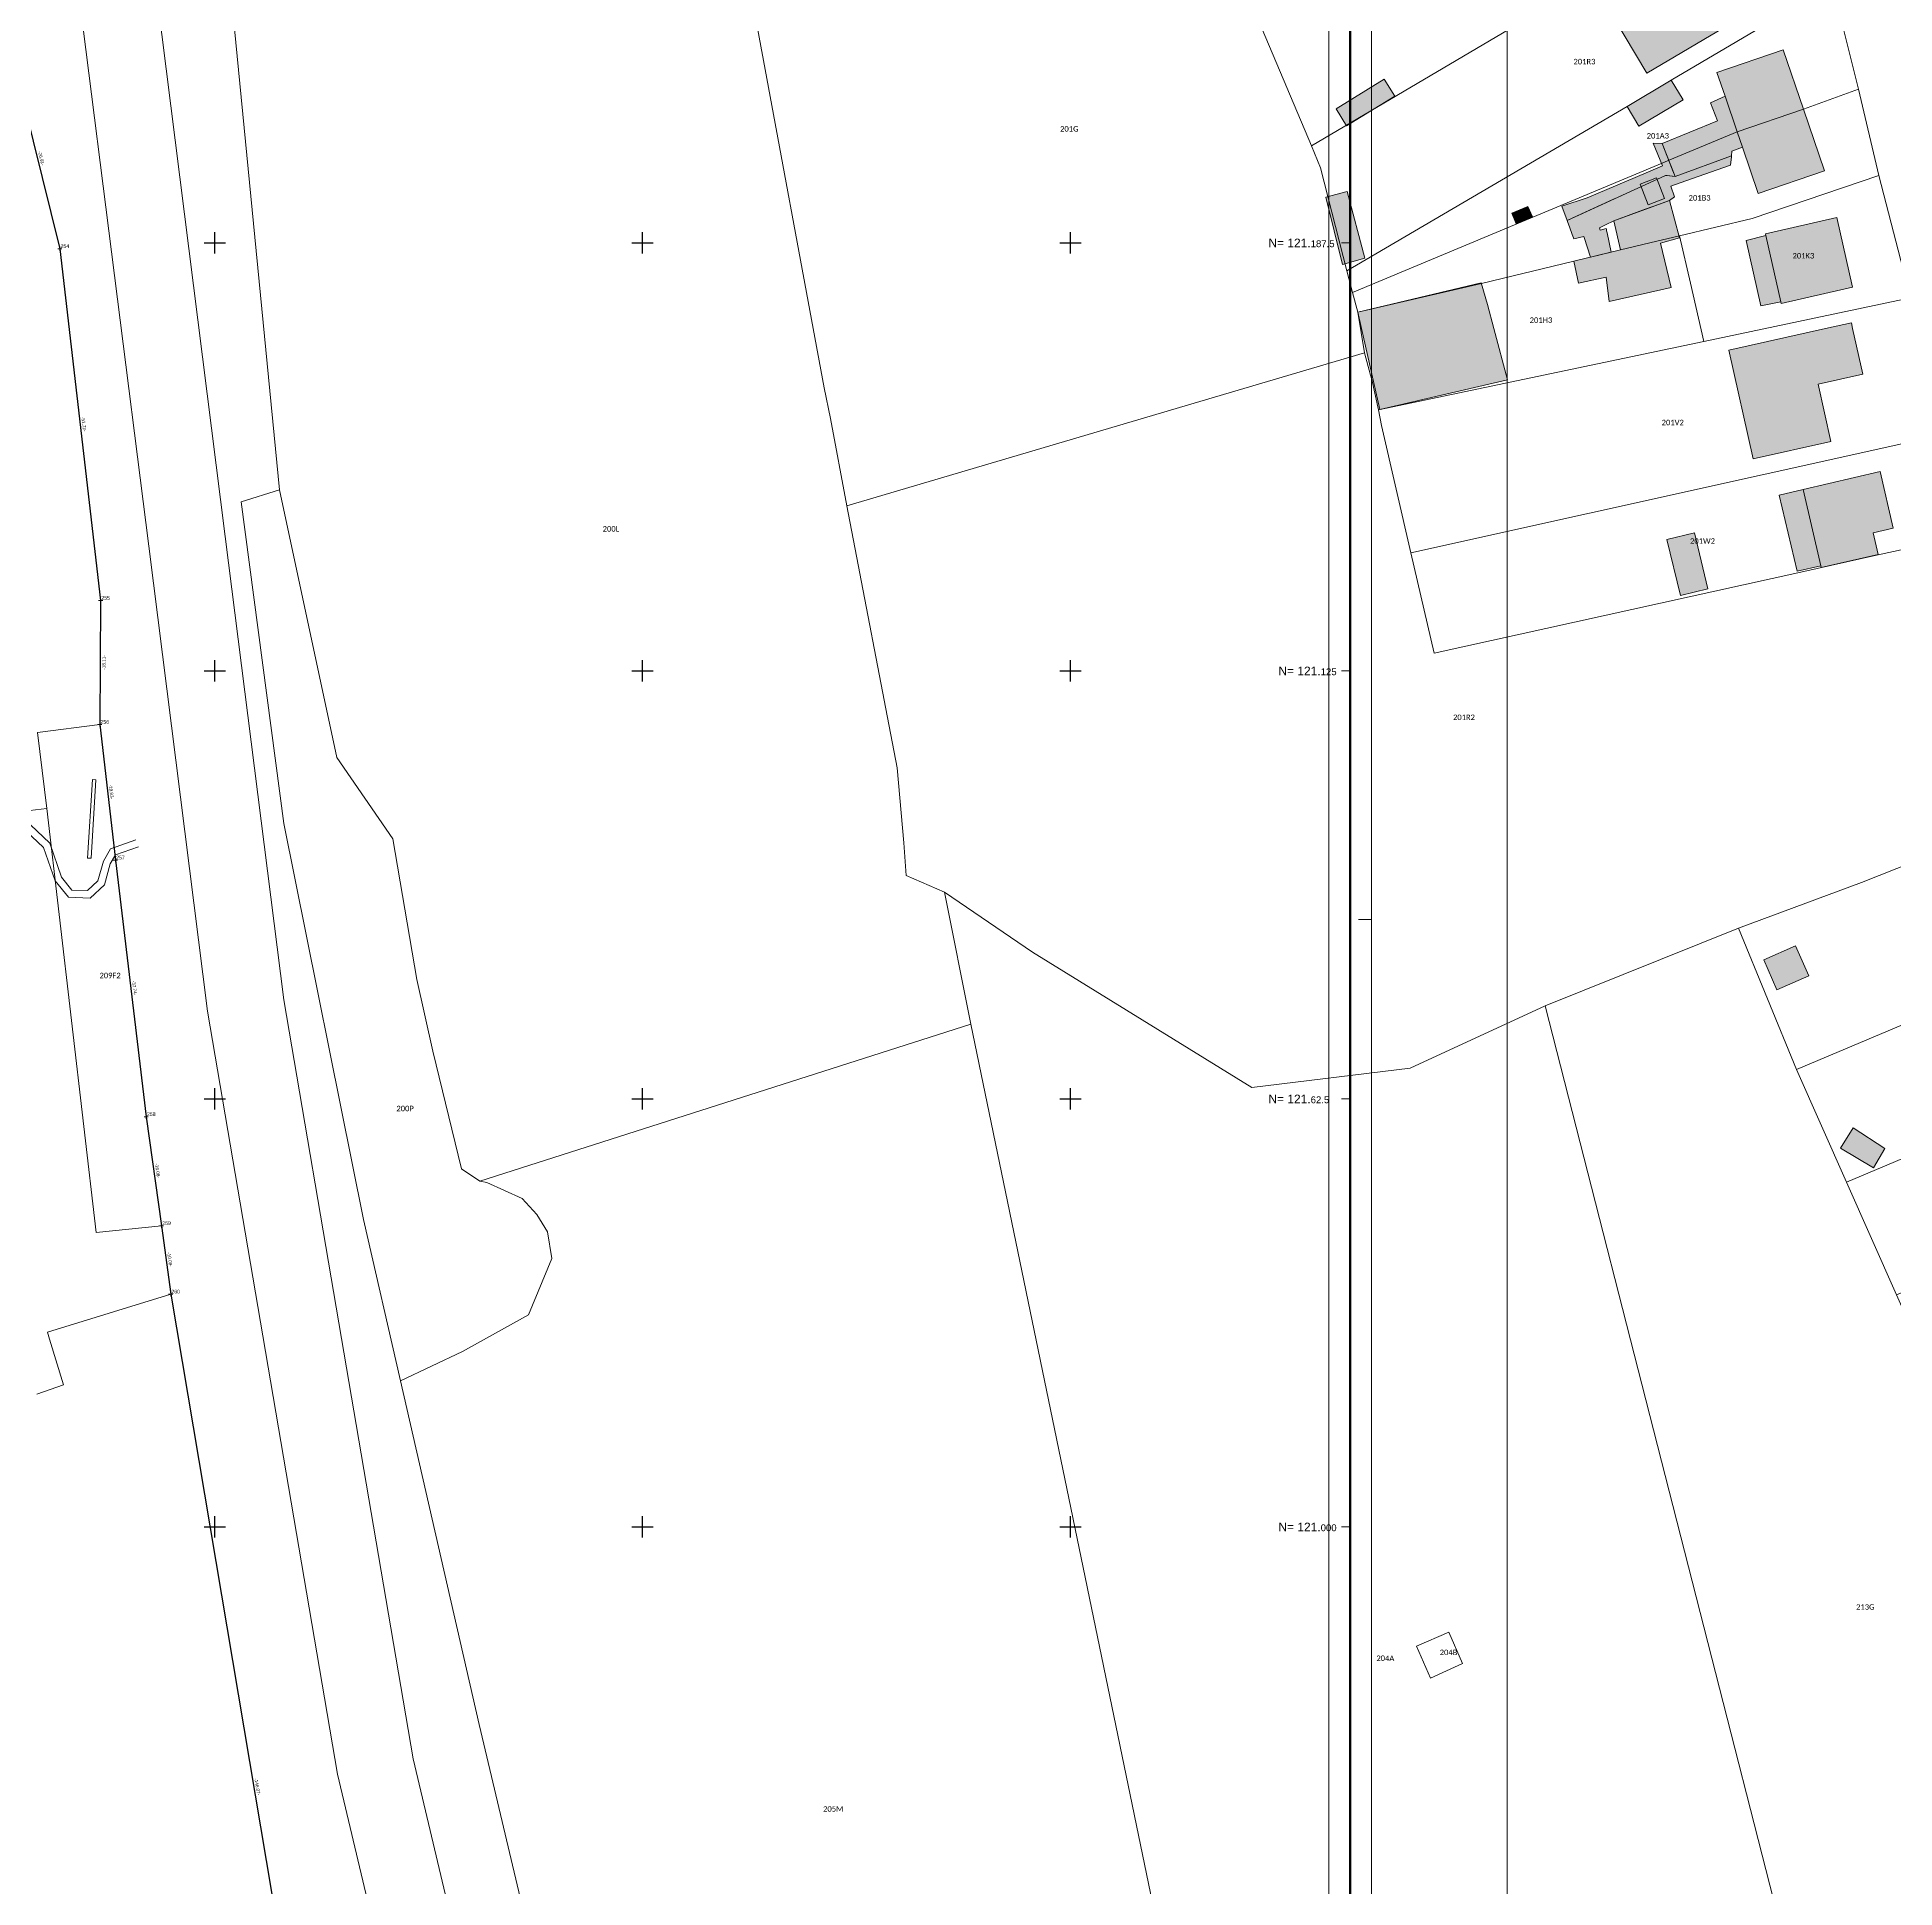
# Model space of a CAD drawing. Header units: metres. Extents: x 113120 to 240396, y 120329 to 242116.
# Drawn here: x 117099.1 to 117370.4, y 120947.3 to 121217.5 of the extents above; entities that cross this region are included whole.
import ezdxf
from ezdxf.enums import TextEntityAlignment as Align

# ---------------------------------------------------------------- set-up
doc = ezdxf.new("R2010")
doc.units = ezdxf.units.M
doc.header["$LTSCALE"] = 3
doc.header["$PDMODE"] = 2
doc.header["$PDSIZE"] = 0.3
doc.layers.get('0').update_dxf_attribs({"lineweight": 0})
for name, color, linetype, lineweight in [('Bordure', 1, 'Continuous', 0), ('Bpn_CaPa', 78, 'Continuous', 0), ('Bpn_ReBu', 4, 'Continuous', 0), ('Bpt_CaNu', 7, 'Continuous', 0), ('Carroyage(1)', 7, 'Continuous', 0), ('Cotation Linéaire', 6, 'Continuous', 0), ("Cours d'eau", 140, 'Continuous', 0), ('Hachure bâtiment', 11, 'Continuous', 0), ('Limite de propriété', 5, 'Continuous', 30), ('Mur', 2, 'Continuous', 0), ('TopoAlt', 30, 'Continuous', 0), ('TOPOJIS', 5, 'Continuous', 0), ('TopoMat', 5, 'Continuous', 0)]:
    doc.layers.add(name, color=color, linetype=linetype, lineweight=lineweight)
doc.layers.add('Carroyage(1)_Croix', color=7, linetype='Continuous')
doc.layers.add('Carroyage(1)_Textes', color=7, linetype='Continuous')
doc.styles.add('Legend', font='')
doc.styles.get("Standard").update_dxf_attribs({"font": 'arial.ttf'})
doc.styles.get('Legend').set_extended_font_data('Calibri')

# ---------------------------------------------------------------- blocks, each defined once
blk = doc.blocks.new('TCPOINT')
at = {"color": 0}
blk.add_point((0, 0), dxfattribs=at)
at = {"layer": 'TopoAlt'}
blk.add_attdef('ALT', text='', height=0.3, dxfattribs=at).set_placement((0.1, -0.1), align=Align.TOP_LEFT)
at = {"layer": 'TopoMat'}
blk.add_attdef('MAT', (0.1, 0.1), '', height=0.3, dxfattribs=at)

msp = doc.modelspace()

# ---------------------------------------------------------------- hatches: boundary and pattern name
at = {"layer": 'Hachure bâtiment'}
h = msp.add_hatch(color=256, dxfattribs=at)
h.dxf.hatch_style = 1
h.paths.add_polyline_path([(117341.32, 121223.6), (117349.65, 121228.53), (117352.75, 121223.3), (117334.2, 121212.28), (117327.72, 121223.17), (117337.92, 121229.24)])
h = msp.add_hatch(color=256, dxfattribs=at)
h.dxf.hatch_style = 1
h.paths.add_polyline_path([(117357.07, 121207.04), (117347.39, 121203.74), (117345.62, 121208.92), (117344.43, 121212.4), (117354.12, 121215.72)])
h = msp.add_hatch(color=256, dxfattribs=at)
h.dxf.hatch_style = 1
h.paths.add_polyline_path([(117288.78, 121207.08), (117295.84, 121211.4), (117297.37, 121208.91), (117290.31, 121204.59)])
h = msp.add_hatch(color=256, dxfattribs=at)
h.dxf.hatch_style = 1
h.paths.add_polyline_path([(117339.48, 121208.42), (117333.03, 121204.57), (117331.32, 121207.42), (117337.73, 121211.28)])
h = msp.add_hatch(color=256, dxfattribs=at)
h.dxf.hatch_style = 1
h.paths.add_polyline_path([(117347.39, 121203.74), (117348.16, 121201.47), (117346.6, 121200.88), (117346.57, 121200.22), (117338.3, 121197.18), (117336.42, 121202), (117344.5, 121205.33), (117343.48, 121207.98), (117345.62, 121208.92)])
h = msp.add_hatch(color=256, dxfattribs=at)
h.dxf.hatch_style = 1
h.paths.add_polyline_path([(117360.13, 121198.02), (117350.47, 121194.72), (117348.16, 121201.47), (117347.39, 121203.74), (117357.07, 121207.04)])
h = msp.add_hatch(color=256, dxfattribs=at)
h.dxf.hatch_style = 1
h.paths.add_polyline_path([(117336.78, 121194), (117334.4, 121193.07), (117333.2, 121196.1), (117335.6, 121197.03)], flags=16)
h.paths.add_polyline_path([(117337.52, 121199.17), (117338.03, 121197.87), (117338.06, 121197.8), (117338.3, 121197.18), (117337.06, 121197.35), (117336.93, 121197.37), (117322.54, 121190.77), (117321.77, 121192.87), (117325.48, 121194.11), (117334.1, 121197.74), (117336.49, 121198.75), (117335.13, 121202.08), (117336.42, 121202)])
h = msp.add_hatch(color=256, dxfattribs=at)
h.dxf.hatch_style = 1
h.paths.add_polyline_path([(117336.78, 121194), (117334.4, 121193.07), (117333.2, 121196.1), (117335.6, 121197.03)], flags=16)
h.paths.add_polyline_path([(117346.57, 121200.22), (117346.57, 121200.21), (117346.55, 121200.06), (117346.4, 121198.86), (117340.73, 121196.86), (117337.7, 121195.79), (117338.24, 121194.24), (117337.48, 121193.72), (117335.21, 121192.88), (117333.96, 121192.42), (117329.37, 121190.73), (117328.13, 121190.13), (117327.25, 121189.7), (117327.39, 121189.37), (117328.24, 121189.61), (117328.27, 121189.46), (117328.31, 121189.27), (117328.38, 121188.96), (117328.98, 121186.17), (117325.96, 121185.43), (117325.03, 121188.31), (117324.99, 121188.46), (117323.51, 121188.1), (117323.47, 121188.19), (117323.46, 121188.24), (117323.28, 121188.73), (117322.87, 121189.85), (117322.64, 121190.48), (117322.54, 121190.77), (117324.03, 121191.45), (117327.5, 121193.04), (117329.43, 121193.93), (117329.46, 121193.94), (117336.93, 121197.37), (117337.15, 121197.34), (117338.3, 121197.18)])
h = msp.add_hatch(color=256, dxfattribs=at)
h.dxf.hatch_style = 1
h.paths.add_polyline_path([(117289.71, 121184.37), (117287.28, 121194.16), (117290.39, 121194.99), (117292.98, 121185.28)])
h = msp.add_hatch(color=256, dxfattribs=at)
h.dxf.hatch_style = 1
h.paths.add_polyline_path([(117336.78, 121194), (117334.4, 121193.07), (117333.2, 121196.1), (117335.6, 121197.03)], flags=16)
h.paths.add_polyline_path([(117338.97, 121188.23), (117336.2, 121187.48), (117337.72, 121180.97), (117328.67, 121178.93), (117328.23, 121182.5), (117324.18, 121181.62), (117323.52, 121184.83), (117330.33, 121186.5), (117329.37, 121190.73), (117337.48, 121193.72)])
h = msp.add_hatch(color=256, dxfattribs=at)
h.dxf.hatch_style = 1
h.paths.add_polyline_path([(117317.47, 121191.3), (117315.12, 121190.3), (117314.47, 121191.83), (117316.8, 121192.82)])
h = msp.add_hatch(color=256, dxfattribs=at)
h.dxf.hatch_style = 1
h.paths.add_polyline_path([(117364.23, 121181.02), (117353.82, 121178.67), (117353.76, 121178.9), (117351.58, 121188.57), (117351.52, 121188.83), (117361.93, 121191.22)])
h = msp.add_hatch(color=256, dxfattribs=at)
h.dxf.hatch_style = 1
h.paths.add_polyline_path([(117353.76, 121178.9), (117350.83, 121178.33), (117348.68, 121187.88), (117351.58, 121188.57)])
h = msp.add_hatch(color=256, dxfattribs=at)
h.dxf.hatch_style = 1
h.paths.add_polyline_path([(117310.92, 121178.52), (117311.85, 121175), (117313.82, 121167.5), (117295.17, 121163.18), (117292.52, 121175), (117291.98, 121177.38), (117309.98, 121181.68)])
h = msp.add_hatch(color=256, dxfattribs=at)
h.dxf.hatch_style = 1
h.paths.add_polyline_path([(117361.08, 121158.52), (117349.7, 121155.98), (117346.17, 121171.83), (117360.3, 121175), (117364.07, 121175.83), (117364.25, 121175), (117365.73, 121168.33), (117359.22, 121166.88)])
h = msp.add_hatch(color=256, dxfattribs=at)
h.dxf.hatch_style = 1
h.paths.add_polyline_path([(117370.18, 121145.83), (117367.27, 121145.17), (117367.98, 121142.02), (117359.63, 121140.1), (117359.58, 121140.33), (117357, 121151.49), (117368.28, 121154.1)])
h = msp.add_hatch(color=256, dxfattribs=at)
h.dxf.hatch_style = 1
h.paths.add_polyline_path([(117359.58, 121140.33), (117356.12, 121139.58), (117353.5, 121150.68), (117357, 121151.49)])
h = msp.add_hatch(color=256, dxfattribs=at)
h.dxf.hatch_style = 1
h.paths.add_polyline_path([(117339.08, 121136.01), (117337.13, 121144.19), (117341.16, 121145.15), (117343.11, 121136.97)])
h = msp.add_hatch(color=256, dxfattribs=at)
h.dxf.hatch_style = 1
h.paths.add_polyline_path([(117353.18, 121078.43), (117351.26, 121082.82), (117355.91, 121084.85), (117357.87, 121080.5)])
h = msp.add_hatch(color=256, dxfattribs=at)
h.dxf.hatch_style = 1
h.paths.add_polyline_path([(117367.3, 121052.42), (117362.49, 121055.32), (117364.33, 121058.28), (117368.97, 121055.28)])

# ---------------------------------------------------------------- linework, layer by layer
at = {"flags": 128}
for points in [[(116736.27, 120667.93), (117313.77, 120667.93), (117313.77, 121484.68), (116736.27, 121484.68)], [(116775.21, 120723.71), (117287.71, 120723.71), (117287.71, 121453.71), (116775.21, 121453.71)]]:
    msp.add_lwpolyline(points, close=True, dxfattribs=at)
at = {"layer": 'Bordure', "flags": 128}
for points in [[(117185.56, 120832.95), (117164.93, 120919.96), (117153.98, 120966.14), (117143.52, 121027.5), (117135.09, 121076.98), (117126.54, 121144.61), (117116.57, 121223.39), (117109.99, 121315.31), (117105.06, 121428.02)], [(117174.59, 120830.35), (117153.96, 120917.36), (117142.93, 120963.89), (117132.41, 121025.61), (117123.94, 121075.32), (117115.35, 121143.2), (117105.35, 121222.27), (117098.73, 121314.66), (117093.79, 121427.53)]]:
    msp.add_lwpolyline(points, dxfattribs=at)
at = {"layer": 'Bpn_CaPa'}
for p, q in [((117108.2, 121117.18), (117099.1, 121116.03)), ((117099.1, 121116.03), (117108.2, 121117.18)), ((117099.1, 121116.03), (117100.48, 121104.92)), ((117100.48, 121104.92), (117099.1, 121116.03)), ((117096.32, 121104.45), (117100.48, 121104.92)), ((117100.48, 121104.92), (117096.32, 121104.45)), ((117100.48, 121104.92), (117107.66, 121043)), ((117107.66, 121043), (117117.23, 121043.99)), ((117117.23, 121043.99), (117107.66, 121043)), ((117100.56, 121028.47), (117118.56, 121034)), ((117118.56, 121034), (117100.56, 121028.47)), ((117100.87, 121027.44), (117100.56, 121028.47)), ((117100.56, 121028.47), (117100.87, 121027.44)), ((117102.89, 121020.76), (117100.87, 121027.44)), ((117100.87, 121027.44), (117102.89, 121020.76)), ((117099.01, 121019.37), (117102.89, 121020.76)), ((117102.89, 121020.76), (117099.01, 121019.37))]:
    msp.add_line(p, q, dxfattribs=at)
for points in [[(117356.43, 121243.72), (117285.18, 121201.67), (117278, 121218.72), (117350.13, 121261.62), (117354.92, 121249.11), (117356.43, 121243.72)], [(117292.95, 121171.46), (117217.33, 121149.1), (117214.94, 121161.87), (117214.03, 121166.34), (117204.02, 121220.17), (117260.72, 121257.17), (117264.16, 121249.51), (117270.78, 121234.79), (117273.89, 121227.86), (117278, 121218.72), (117285.18, 121201.67), (117286.52, 121198.48), (117290.38, 121183.42), (117291.2, 121180.27), (117291.98, 121177.38), (117292.95, 121171.46)], [(117361.32, 121225.21), (117337.73, 121211.28), (117331.32, 121207.42), (117290.38, 121183.42), (117286.52, 121198.48), (117285.18, 121201.67), (117356.43, 121243.72), (117361.32, 121225.21)], [(117235.43, 121073.4), (117163.72, 121050.52), (117161.04, 121052.3), (117156.84, 121069.49), (117154.53, 121079.92), (117150.99, 121100.48), (117142.84, 121112.35), (117134.45, 121151.47), (117127.89, 121218.78), (117195.21, 121238.37), (117200.35, 121239.86), (117204.02, 121220.17), (117214.03, 121166.34), (117214.94, 121161.87), (117217.33, 121149.1), (117224.7, 121110.83), (117225.63, 121099.91), (117225.99, 121095.15), (117231.59, 121092.7), (117235.43, 121073.4)], [(117361.32, 121225.21), (117365.1, 121209.97), (117357.07, 121207.04), (117347.39, 121203.74), (117345.37, 121202.89), (117337.54, 121199.62), (117335.84, 121198.91), (117291.2, 121180.27), (117290.38, 121183.42), (117331.32, 121207.42), (117337.73, 121211.28), (117361.32, 121225.21)], [(117365.1, 121209.97), (117368.07, 121197.33), (117349.55, 121191.05), (117338.95, 121188.54), (117334.64, 121187.51), (117330.33, 121186.5), (117323.52, 121184.83), (117310.02, 121181.6), (117291.98, 121177.38), (117291.2, 121180.27), (117335.84, 121198.91), (117337.54, 121199.62), (117345.37, 121202.89), (117347.39, 121203.74), (117357.07, 121207.04), (117365.1, 121209.97)], [(117338.95, 121188.54), (117349.55, 121191.05), (117368.07, 121197.33), (117372.7, 121179.49), (117342.52, 121173.11), (117340.57, 121181.63), (117338.95, 121188.54)], [(117342.52, 121173.11), (117294.99, 121163.11), (117294, 121167.56), (117293.83, 121168.17), (117292.95, 121171.46), (117291.98, 121177.38), (117310.02, 121181.6), (117323.52, 121184.83), (117330.33, 121186.5), (117334.64, 121187.51), (117338.95, 121188.54), (117340.57, 121181.63), (117342.52, 121173.11)], [(117377.59, 121159.52), (117299.71, 121142.25), (117295.44, 121160.82), (117294.99, 121163.11), (117342.52, 121173.11), (117372.7, 121179.49), (117377.59, 121159.52)], [(117356.66, 121139.43), (117303.1, 121127.6), (117299.71, 121142.25), (117377.59, 121159.52), (117381.19, 121144.83), (117381.03, 121144.8), (117367.73, 121141.89), (117356.66, 121139.43)], [(117161.17, 121025.62), (117152.14, 121021.36), (117146.73, 121044.88), (117135.07, 121102.73), (117128.84, 121149.69), (117134.45, 121151.47), (117142.84, 121112.35), (117150.99, 121100.48), (117154.53, 121079.92), (117156.84, 121069.49), (117161.04, 121052.3), (117163.72, 121050.52), (117164.75, 121050.28), (117169.88, 121047.97), (117172.02, 121045.65), (117173.58, 121043.09), (117174.23, 121039.19), (117170.82, 121030.97), (117161.17, 121025.62)], [(117393.7, 121101.05), (117395.41, 121097), (117397.43, 121097.49), (117402.1, 121086.23), (117356.03, 121066.79), (117347.57, 121087.44), (117365.55, 121094.1), (117378.22, 121099.13), (117385.1, 121100.74), (117391.77, 121101.76), (117392.87, 121101.66), (117393.7, 121101.05)], [(117244.46, 121083.93), (117276.47, 121064.18), (117299.63, 121067), (117319.31, 121076.09), (117357.78, 120925.59), (117274.56, 120884.52), (117274.26, 120885.8), (117235.43, 121073.4), (117231.59, 121092.7), (117244.46, 121083.93)], [(117410.19, 120948.78), (117357.78, 120925.59), (117319.31, 121076.09), (117347.57, 121087.44), (117356.03, 121066.79), (117363.34, 121050.35), (117370.64, 121033.9), (117378.89, 121015.39), (117388.8, 120994), (117410.19, 120948.78)], [(117409.41, 121069.79), (117363.34, 121050.35), (117356.03, 121066.79), (117402.1, 121086.23), (117409.41, 121069.79)], [(117235.43, 121073.4), (117274.26, 120885.8), (117274.56, 120884.52), (117275.57, 120880.24), (117187.71, 120837.64), (117189.73, 120845.44), (117181.63, 120895.19), (117163.63, 120971.15), (117152.14, 121021.36), (117161.17, 121025.62), (117170.82, 121030.97), (117174.23, 121039.19), (117173.58, 121043.09), (117172.02, 121045.65), (117169.88, 121047.97), (117164.75, 121050.28), (117163.72, 121050.52), (117235.43, 121073.4)], [(117416.73, 121053.34), (117370.64, 121033.9), (117363.34, 121050.35), (117409.41, 121069.79), (117416.73, 121053.34)], [(117300.55, 120982.6), (117302.56, 120977.92), (117307.28, 120980.04), (117305.27, 120984.63), (117300.55, 120982.6)], [(117307.28, 120980.04), (117302.56, 120977.92), (117300.55, 120982.6), (117305.27, 120984.63), (117307.28, 120980.04)]]:
    msp.add_lwpolyline(points, close=True, dxfattribs=at)
msp.add_lwpolyline([(117378.22, 121099.13), (117365.55, 121094.1), (117347.57, 121087.44), (117319.31, 121076.09), (117299.63, 121067), (117276.47, 121064.18), (117244.46, 121083.93), (117231.59, 121092.7), (117225.99, 121095.15), (117225.63, 121099.91), (117224.7, 121110.83), (117217.33, 121149.1), (117292.95, 121171.46), (117293.83, 121168.17), (117294, 121167.56), (117294.99, 121163.11), (117295.44, 121160.82), (117299.71, 121142.25), (117299.71, 121142.25), (117303.1, 121127.6), (117356.66, 121139.43), (117367.73, 121141.89), (117381.03, 121144.8)], dxfattribs=at)
at = {"layer": 'Bpn_ReBu'}
for points in [[(117341.32, 121223.6), (117349.65, 121228.53), (117352.75, 121223.3), (117334.2, 121212.28), (117327.72, 121223.17), (117337.92, 121229.24), (117341.32, 121223.6)], [(117357.07, 121207.04), (117347.39, 121203.74), (117345.62, 121208.92), (117344.43, 121212.4), (117354.12, 121215.72), (117357.07, 121207.04)], [(117288.78, 121207.08), (117295.84, 121211.4), (117297.37, 121208.91), (117290.31, 121204.59), (117288.78, 121207.08)], [(117339.48, 121208.42), (117333.03, 121204.57), (117331.32, 121207.42), (117337.73, 121211.28), (117339.48, 121208.42)], [(117347.39, 121203.74), (117348.16, 121201.47), (117346.6, 121200.88), (117346.57, 121200.22), (117338.3, 121197.18), (117336.42, 121202), (117344.5, 121205.33), (117343.48, 121207.98), (117345.62, 121208.92), (117347.39, 121203.74)], [(117360.13, 121198.02), (117350.47, 121194.72), (117348.16, 121201.47), (117347.39, 121203.74), (117357.07, 121207.04), (117360.13, 121198.02)], [(117337.52, 121199.17), (117338.03, 121197.87), (117338.06, 121197.8), (117338.3, 121197.18), (117337.06, 121197.35), (117336.93, 121197.37), (117322.54, 121190.77), (117321.77, 121192.87), (117325.48, 121194.11), (117334.1, 121197.74), (117336.49, 121198.75), (117335.13, 121202.08), (117336.42, 121202), (117337.52, 121199.17)], [(117346.57, 121200.22), (117346.57, 121200.21), (117346.55, 121200.06), (117346.4, 121198.86), (117340.73, 121196.86), (117337.7, 121195.79), (117338.24, 121194.24), (117337.48, 121193.72), (117335.21, 121192.88), (117333.96, 121192.42), (117329.37, 121190.73), (117328.13, 121190.13), (117327.25, 121189.7), (117327.39, 121189.37), (117328.24, 121189.61), (117328.27, 121189.46), (117328.31, 121189.27), (117328.38, 121188.96), (117328.98, 121186.17), (117325.96, 121185.43), (117325.03, 121188.31), (117324.99, 121188.46), (117323.51, 121188.1), (117323.47, 121188.19), (117323.46, 121188.24), (117323.28, 121188.73), (117322.87, 121189.85), (117322.64, 121190.48), (117322.54, 121190.77), (117324.03, 121191.45), (117327.5, 121193.04), (117329.43, 121193.93), (117329.46, 121193.94), (117336.93, 121197.37), (117337.15, 121197.34), (117338.3, 121197.18), (117346.57, 121200.22)], [(117289.71, 121184.37), (117287.28, 121194.16), (117290.39, 121194.99), (117292.98, 121185.28), (117289.71, 121184.37)], [(117336.78, 121194), (117334.4, 121193.07), (117333.2, 121196.1), (117335.6, 121197.03), (117336.78, 121194)], [(117317.47, 121191.3), (117315.12, 121190.3), (117314.47, 121191.83), (117316.8, 121192.82), (117317.47, 121191.3)], [(117338.97, 121188.23), (117336.2, 121187.48), (117337.72, 121180.97), (117328.67, 121178.93), (117328.23, 121182.5), (117324.18, 121181.62), (117323.52, 121184.83), (117330.33, 121186.5), (117329.37, 121190.73), (117337.48, 121193.72), (117338.97, 121188.23)], [(117364.23, 121181.02), (117353.82, 121178.67), (117353.76, 121178.9), (117351.58, 121188.57), (117351.52, 121188.83), (117361.93, 121191.22), (117364.23, 121181.02)], [(117353.76, 121178.9), (117350.83, 121178.33), (117348.68, 121187.88), (117351.58, 121188.57), (117353.76, 121178.9)], [(117310.92, 121178.52), (117311.85, 121175), (117313.82, 121167.5), (117295.17, 121163.18), (117292.52, 121175), (117291.98, 121177.38), (117309.98, 121181.68), (117310.92, 121178.52)], [(117361.08, 121158.52), (117349.7, 121155.98), (117346.17, 121171.83), (117360.3, 121175), (117364.07, 121175.83), (117364.25, 121175), (117365.73, 121168.33), (117359.22, 121166.88), (117361.08, 121158.52)], [(117370.18, 121145.83), (117367.27, 121145.17), (117367.98, 121142.02), (117359.63, 121140.1), (117359.58, 121140.33), (117357, 121151.49), (117368.28, 121154.1), (117370.18, 121145.83)], [(117359.58, 121140.33), (117356.12, 121139.58), (117353.5, 121150.68), (117357, 121151.49), (117359.58, 121140.33)], [(117339.08, 121136.01), (117337.13, 121144.19), (117341.16, 121145.15), (117343.11, 121136.97), (117339.08, 121136.01)], [(117353.18, 121078.43), (117351.26, 121082.82), (117355.91, 121084.85), (117357.87, 121080.5), (117353.18, 121078.43)], [(117367.3, 121052.42), (117362.49, 121055.32), (117364.33, 121058.28), (117368.97, 121055.28), (117367.3, 121052.42)]]:
    msp.add_lwpolyline(points, close=True, dxfattribs=at)
at = {"layer": 'Carroyage(1)'}
for p, q in [((117290.84, 121187.5), (117289.59, 121187.5)), ((117290.84, 121125), (117289.59, 121125)), ((117293.96, 121088.71), (117292.09, 121088.71)), ((117290.84, 121062.5), (117289.59, 121062.5)), ((117290.84, 121000), (117289.59, 121000))]:
    msp.add_line(p, q, dxfattribs=at)
msp.add_lwpolyline([(116768.96, 120717.46), (117293.96, 120717.46), (117293.96, 121459.96), (116768.96, 121459.96)], close=True, dxfattribs=at)
at = {"layer": 'Carroyage(1)', "const_width": 0.312}
msp.add_lwpolyline([(116772.09, 120720.59), (117290.84, 120720.59), (117290.84, 121456.84), (116772.09, 121456.84)], close=True, dxfattribs=at)
at = {"layer": 'Carroyage(1)_Croix'}
for p, q in [((117123.44, 121187.5), (117126.56, 121187.5)), ((117125, 121185.94), (117125, 121189.06)), ((117185.94, 121187.5), (117189.06, 121187.5)), ((117187.5, 121185.94), (117187.5, 121189.06)), ((117248.44, 121187.5), (117251.56, 121187.5)), ((117250, 121185.94), (117250, 121189.06)), ((117123.44, 121125), (117126.56, 121125)), ((117125, 121123.44), (117125, 121126.56)), ((117185.94, 121125), (117189.06, 121125)), ((117187.5, 121123.44), (117187.5, 121126.56)), ((117248.44, 121125), (117251.56, 121125)), ((117250, 121123.44), (117250, 121126.56)), ((117123.44, 121062.5), (117126.56, 121062.5)), ((117125, 121060.94), (117125, 121064.06)), ((117185.94, 121062.5), (117189.06, 121062.5)), ((117187.5, 121060.94), (117187.5, 121064.06)), ((117248.44, 121062.5), (117251.56, 121062.5)), ((117250, 121060.94), (117250, 121064.06)), ((117123.44, 121000), (117126.56, 121000)), ((117125, 120998.44), (117125, 121001.56)), ((117185.94, 121000), (117189.06, 121000)), ((117187.5, 120998.44), (117187.5, 121001.56)), ((117248.44, 121000), (117251.56, 121000)), ((117250, 120998.44), (117250, 121001.56))]:
    msp.add_line(p, q, dxfattribs=at)
at = {"layer": "Cours d'eau", "flags": 128}
for points in [[(117098.06, 121102.51), (117100.9, 121099.83), (117102.62, 121094.9), (117104.14, 121093.01), (117106.41, 121092.93), (117107.92, 121094.37), (117108.74, 121097.24), (117109.76, 121099.03), (117113.49, 121100.36)], [(117097.47, 121101.59), (117099.97, 121099.23), (117101.66, 121094.36), (117103.61, 121091.95), (117106.82, 121091.84), (117108.88, 121093.79), (117109.74, 121096.81), (117110.5, 121098.15), (117113.86, 121099.34)]]:
    msp.add_lwpolyline(points, dxfattribs=at)
at = {"layer": 'Limite de propriété'}
for p, q in [((117095.91, 121212.79), (117102.37, 121186.66)), ((117102.37, 121186.66), (117108.33, 121135.29)), ((117108.33, 121135.29), (117108.2, 121117.18)), ((117108.2, 121117.18), (117110.48, 121097.38)), ((117108.2, 121117.18), (117108.2, 121117.18)), ((117110.48, 121097.38), (117114.99, 121059.91)), ((117114.99, 121059.91), (117117.23, 121043.99)), ((117117.23, 121043.99), (117118.56, 121034)), ((117117.23, 121043.99), (117117.23, 121043.99)), ((117118.56, 121034), (117142.83, 120889.96))]:
    msp.add_line(p, q, dxfattribs=at)
at = {"layer": 'Mur'}
for p, q in [((117106.43, 121097.68), (117107.15, 121109.13)), ((117106.92, 121097.65), (117107.64, 121109.09)), ((117107.15, 121109.13), (117107.64, 121109.09)), ((117106.43, 121097.68), (117106.92, 121097.65))]:
    msp.add_line(p, q, dxfattribs=at)

# ---------------------------------------------------------------- block references
at = {"layer": 'TOPOJIS'}
ref = msp.add_blockref('TCPOINT', (117102.37, 121186.66), dxfattribs=at)
ref.add_attrib('MAT', '254', (117102.47, 121186.76), dxfattribs={"layer": 'TopoMat', "height": 0.54})
ref = msp.add_blockref('TCPOINT', (117108.33, 121135.29), dxfattribs=at)
ref.add_attrib('MAT', '255', (117108.43, 121135.39), dxfattribs={"layer": 'TopoMat', "height": 0.54})
ref = msp.add_blockref('TCPOINT', (117108.2, 121117.18), dxfattribs=at)
ref.add_attrib('MAT', '256', (117108.3, 121117.28), dxfattribs={"layer": 'TopoMat', "height": 0.54})
ref = msp.add_blockref('TCPOINT', (117110.48, 121097.38), dxfattribs=at)
ref.add_attrib('MAT', '257', (117110.58, 121097.48), dxfattribs={"layer": 'TopoMat', "height": 0.54})
ref = msp.add_blockref('TCPOINT', (117114.99, 121059.91), dxfattribs=at)
ref.add_attrib('MAT', '258', (117115.09, 121060.01), dxfattribs={"layer": 'TopoMat', "height": 0.54})
ref = msp.add_blockref('TCPOINT', (117117.23, 121043.99), dxfattribs=at)
ref.add_attrib('MAT', '259', (117117.33, 121044.09), dxfattribs={"layer": 'TopoMat', "height": 0.54})
ref = msp.add_blockref('TCPOINT', (117118.56, 121034), dxfattribs=at)
ref.add_attrib('MAT', '260', (117118.66, 121034.1), dxfattribs={"layer": 'TopoMat', "height": 0.54})

# ---------------------------------------------------------------- texts
at = {"layer": 'Bpt_CaNu', "char_height": 0.8, "attachment_point": 7, "style": 'Legend'}
for s, insert in [('201R3', (117323.47, 121213.57)), ('201G', (117248.48, 121203.75)), ('201A3', (117334.17, 121202.74)), ('201B3', (117340.29, 121193.67)), ('201K3', (117355.47, 121185.22)), ('201H3', (117317.07, 121175.82)), ('201V2', (117336.35, 121160.87)), ('200L', (117181.66, 121145.34)), ('201W2', (117340.5, 121143.56)), ('201R2', (117305.87, 121117.82)), ('209F2', (117108.16, 121080.12)), ('200P', (117151.53, 121060.7)), ('213G', (117364.75, 120987.91)), ('204A', (117294.68, 120980.42)), ('204B', (117303.93, 120981.28)), ('205M', (117213.86, 120958.42))]:
    msp.add_mtext(s, dxfattribs=dict(at, insert=insert))
at = {"layer": 'Carroyage(1)_Textes'}
for s, height, p in [('N= 121.', 1.25, (117278.91, 121186.88)), ('187.5', 1, (117285.08, 121186.88)), ('N= 121.', 1.25, (117280.37, 121124.38)), ('125', 1, (117286.54, 121124.38)), ('N= 121.', 1.25, (117278.91, 121061.88)), ('62.5', 1, (117285.08, 121061.88)), ('N= 121.', 1.25, (117280.37, 120999.38)), ('000', 1, (117286.54, 120999.38))]:
    msp.add_text(s, height=height, dxfattribs=at).set_placement(p)
at = {"layer": 'Cotation Linéaire'}
for s, rotation, p in [('-26.91-', 283.8828, (117099.44, 121199.8)), ('-51.72-', 276.6143, (117105.65, 121161.01)), ('-19.93-', 276.5748, (117109.65, 121107.32)), ('-37.74-', 276.8551, (117113.04, 121078.68)), ('-16.08-', 278.0036, (117116.41, 121052)), ('-10.08-', 277.6081, (117118.2, 121039.04)), ('-146.07-', 279.5636, (117131, 120962.03))]:
    msp.add_text(s, height=0.48, rotation=rotation, dxfattribs=at).set_placement(p, align=Align.CENTER)
msp.add_text('-18.11-', height=0.48, rotation=89.6043, dxfattribs=at).set_placement((117108.56, 121126.24), align=Align.TOP_CENTER)

doc.saveas('drawing.dxf')
